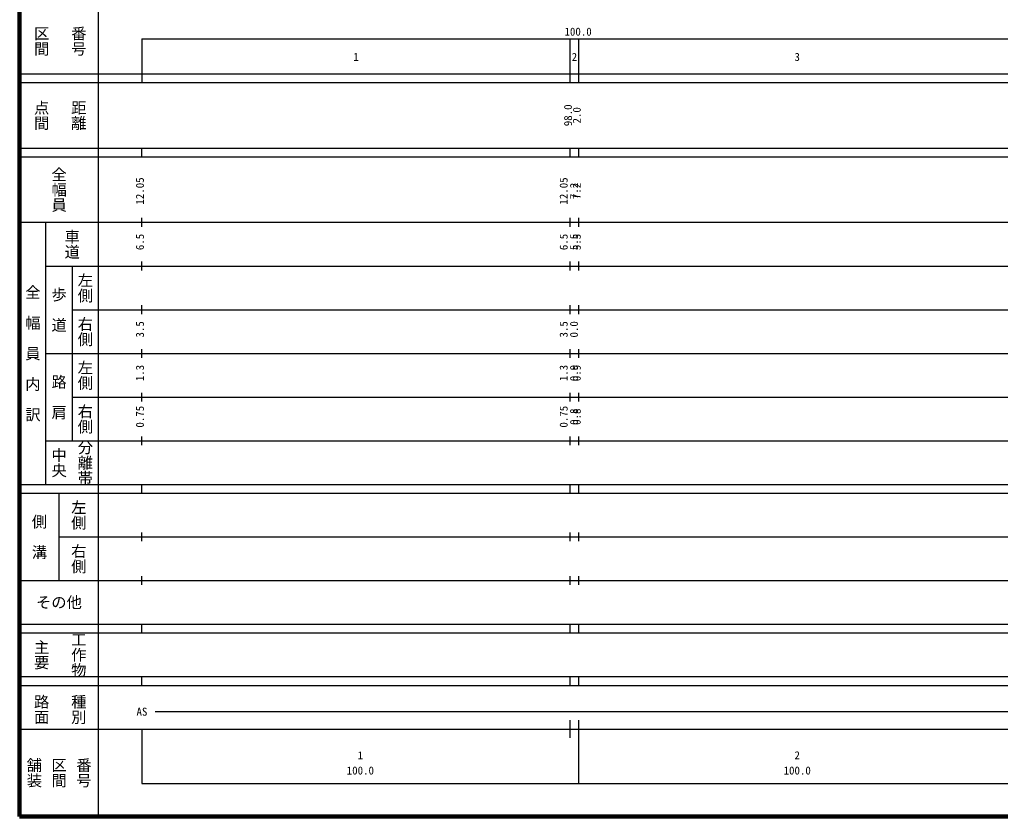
# Model space of a CAD drawing. Units: millimetres on the paper, enlarged 1000 times. Extents: x 40000 to 680000, y 20000 to 380000.
# Drawn here: x 40000 to 264511, y 20000 to 202409 of the extents above; entities that cross this region are included whole.
import ezdxf
from ezdxf.enums import TextEntityAlignment as Align

# ---------------------------------------------------------------- set-up
doc = ezdxf.new("R2010")
doc.units = ezdxf.units.MM
doc.header["$LTSCALE"] = 1000
doc.layers.add('M-TTL', color=2, linetype='Continuous', lineweight=140)
doc.layers.add('M-TTL-BAND', color=7, linetype='Continuous', lineweight=25)
doc.styles.add('@ＭＳ ゴシック', font='')
doc.styles.add('ＭＳ ゴシック', font='')
doc.styles.get('@ＭＳ ゴシック').set_extended_font_data('@MS Gothic')
doc.styles.get('ＭＳ ゴシック').set_extended_font_data('MS Gothic')

msp = doc.modelspace()

# ---------------------------------------------------------------- linework, layer by layer
at = {"layer": 'M-TTL'}
for p, q in [((40000, 380000), (40000, 20000)), ((40000, 20000), (680000, 20000))]:
    msp.add_line(p, q, dxfattribs=at)
at = {"layer": 'M-TTL-BAND'}
for p, q in [((58000, 370000), (58000, 20000)), ((68000, 198000), (579000, 198000)), ((68000, 198000), (68000, 188000)), ((166000, 188000), (166000, 198000)), ((168000, 188000), (168000, 198000)), ((40000, 190000), (579000, 190000)), ((40000, 188000), (579000, 188000)), ((40000, 173000), (579000, 173000)), ((68000, 171000), (68000, 173000)), ((166000, 171000), (166000, 173000)), ((168000, 171000), (168000, 173000)), ((40000, 171000), (579000, 171000)), ((40000, 156000), (579000, 156000)), ((46000, 96000), (46000, 156000)), ((68000, 155000), (68000, 157000)), ((166000, 155000), (166000, 157000)), ((168000, 155000), (168000, 157000)), ((46000, 146000), (579000, 146000)), ((52000, 146000), (52000, 106000)), ((68000, 145000), (68000, 147000)), ((166000, 145000), (166000, 147000)), ((168000, 145000), (168000, 147000)), ((68000, 135000), (68000, 137000)), ((166000, 135000), (166000, 137000)), ((168000, 135000), (168000, 137000)), ((52000, 136000), (579000, 136000)), ((46000, 126000), (579000, 126000)), ((68000, 125000), (68000, 127000)), ((166000, 125000), (166000, 127000)), ((168000, 125000), (168000, 127000)), ((68000, 115000), (68000, 117000)), ((166000, 115000), (166000, 117000)), ((168000, 115000), (168000, 117000)), ((52000, 116000), (579000, 116000)), ((46000, 106000), (579000, 106000)), ((68000, 105000), (68000, 107000)), ((166000, 105000), (166000, 107000)), ((168000, 105000), (168000, 107000)), ((40000, 96000), (579000, 96000)), ((68000, 94000), (68000, 96000)), ((166000, 94000), (166000, 96000)), ((168000, 94000), (168000, 96000)), ((40000, 94000), (579000, 94000)), ((49000, 94000), (49000, 74000)), ((49000, 84000), (579000, 84000)), ((68000, 83000), (68000, 85000)), ((166000, 83000), (166000, 85000)), ((168000, 83000), (168000, 85000)), ((68000, 73000), (68000, 75000)), ((166000, 73000), (166000, 75000)), ((168000, 73000), (168000, 75000)), ((40000, 74000), (579000, 74000)), ((40000, 64000), (579000, 64000)), ((68000, 62000), (68000, 64000)), ((166000, 62000), (166000, 64000)), ((168000, 62000), (168000, 64000)), ((40000, 62000), (579000, 62000)), ((40000, 52000), (579000, 52000)), ((68000, 50000), (68000, 52000)), ((166000, 50000), (166000, 52000)), ((168000, 50000), (168000, 52000)), ((40000, 50000), (579000, 50000)), ((71000, 44000), (565000, 44000)), ((166000, 38000), (166000, 42000)), ((168000, 27500), (168000, 42000)), ((40000, 40000), (579000, 40000)), ((68000, 40000), (68000, 27500)), ((68000, 27500), (579000, 27500))]:
    msp.add_line(p, q, dxfattribs=at)

# ---------------------------------------------------------------- texts
at = {"layer": 'M-TTL-BAND', "style": '@ＭＳ ゴシック'}
for s, p in [('区間', (45000, 197500)), ('番号', (53500, 197500)), ('点間', (45000, 180500)), ('距離', (53500, 180500)), ('全幅員', (49000, 163500)), ('車道', (52000, 151000)), ('左側', (55000, 141000)), ('全\u3000幅\u3000員\u3000内\u3000訳', (43000, 126000)), ('歩\u3000道', (49000, 136000)), ('右側', (55000, 131000)), ('左側', (55000, 121000)), ('路\u3000肩', (49000, 116000)), ('右側', (55000, 111000)), ('分離帯', (55000, 101000)), ('中央', (49000, 101000)), ('左側', (53500, 89000)), ('側\u3000溝', (44500, 84000)), ('右側', (53500, 79000)), ('工作物', (53500, 57000)), ('主要', (45000, 57000)), ('路面', (45000, 44500)), ('種別', (53500, 44500)), ('舗装', (43333, 30000)), ('区間', (49000, 30000)), ('番号', (54667, 30000))]:
    msp.add_text(s, height=2566, rotation=270, dxfattribs=at).set_placement(p, align=Align.MIDDLE_CENTER)
at = {"layer": 'M-TTL-BAND', "style": 'ＭＳ ゴシック'}
for s, p in [('100.0', (167844, 198195)), ('1', (117000, 192405)), ('2', (167000, 192405)), ('3', (218000, 192405)), ('AS', (68000, 42500)), ('1', (118000, 32523)), ('2', (218000, 32523)), ('100.0', (118000, 29033)), ('100.0', (218000, 29033))]:
    msp.add_text(s, height=1833, dxfattribs=at).set_placement(p, align=Align.BOTTOM_CENTER)
for s, p in [('98.0', (167000, 180500)), ('2.0', (169000, 180500)), ('12.05', (69000, 163174)), ('12.05', (166000, 163174)), ('7.2', (168370, 163174)), ('7.2', (169000, 163174)), ('6.5', (69000, 151500)), ('6.5', (166000, 151500)), ('5.5', (168370, 151500)), ('5.5', (169000, 151500)), ('3.5', (69000, 131500)), ('3.5', (166000, 131500)), ('0.0', (168370, 131500)), ('1.3', (69000, 121500)), ('1.3', (166000, 121500)), ('0.9', (168370, 121500)), ('0.9', (169000, 121500)), ('0.75', (69000, 111500)), ('0.75', (166000, 111500)), ('0.8', (168370, 111500)), ('0.8', (169000, 111500))]:
    msp.add_text(s, height=1833, rotation=90, dxfattribs=at).set_placement(p, align=Align.BOTTOM_CENTER)
msp.add_text('その他', height=2566, dxfattribs=at).set_placement((49000, 69000), align=Align.MIDDLE_CENTER)

doc.saveas('drawing.dxf')
